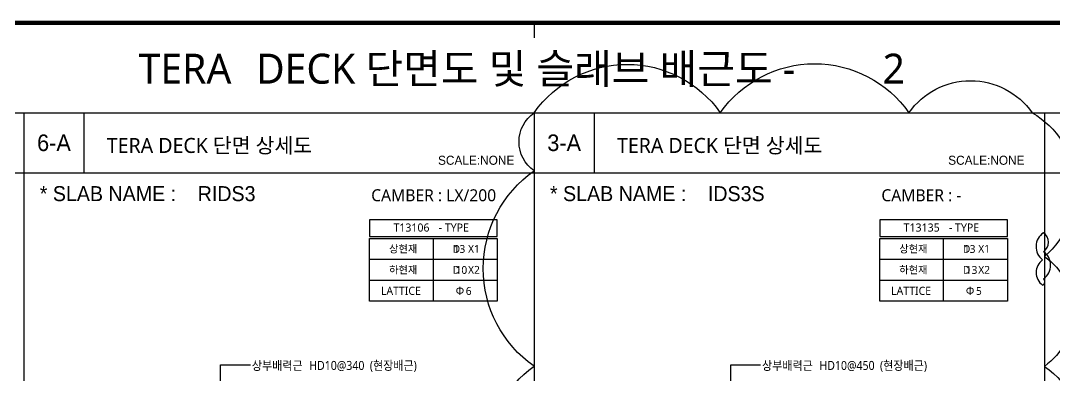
# Model space of a CAD drawing. Extents: x 10983 to 44623, y -18406 to 11294.
# Drawn here: x 21599 to 25043, y 3785 to 4967 of the extents above; entities that cross this region are included whole.
import ezdxf
from ezdxf.enums import TextEntityAlignment as Align

# ---------------------------------------------------------------- set-up
doc = ezdxf.new("R2010")
doc.units = 0
doc.header["$LTSCALE"] = 100
doc.header["$MEASUREMENT"] = 0
doc.layers.get('0').update_dxf_attribs({"linetype": 'CONTINUOUS'})
for name, color, linetype in [('7DIM', 7, 'CONTINUOUS'), ('D-TEX3', 9, 'CONTINUOUS'), ('form', 7, 'CONTINUOUS'), ('NDS_DCN', 10, 'CONTINUOUS'), ('TEXT', 3, 'CONTINUOUS'), ('TG-TABLE.TEX', 7, 'CONTINUOUS'), ('TXT', 3, 'CONTINUOUS'), ('이름', 7, 'CONTINUOUS')]:
    doc.layers.add(name, color=color, linetype=linetype)
doc.styles.add('H', font='malgun.ttf', dxfattribs={"width": 0.9})
doc.styles.add('HD', font='Gulim.ttf')
doc.styles.add('VICON TEXT', font='malgun.ttf')
doc.styles.add('굴림', font='Gulim.ttf')
doc.styles.add('돋음', font='Dotum.ttf')
doc.styles.add('맑은 고딕', font='malgun.ttf')
doc.styles.add('맑은고딕', font='malgun.ttf')

# ---------------------------------------------------------------- blocks, each defined once
blk = doc.blocks.new('Deck_Sh03')
at = {"layer": 'form', "color": 30}
blk.add_line((3400, 5250), (3400, 5200), dxfattribs=at)
at = {"layer": 'form', "color": 30, "const_width": 14.2}
blk.add_lwpolyline([(-226.8, 5250), (-226.8, -68.2), (7726.8, -68.2), (7726.8, 5250)], close=True, dxfattribs=at)
at = {"layer": 'TG-TABLE.TEX', "color": 3, "style": 'VICON TEXT'}
blk.add_text('DECK 단면도 및 슬래브 배근도 -', height=100, dxfattribs=at).set_placement((2473.6, 5047))
at = {"layer": 'TG-TABLE.TEX', "color": 3, "ltscale": 0.5, "style": 'VICON TEXT'}
blk.add_attdef('DKTYT', text='', height=100, dxfattribs=at).set_placement((2425.2, 5047), align=Align.RIGHT)
at = {"layer": 'TXT', "ltscale": 0.5, "style": 'VICON TEXT'}
blk.add_attdef('DKTYR', text='', height=45, dxfattribs=at).set_placement((7248.4, 1495), align=Align.RIGHT)
blk = doc.blocks.new('Deck_NDDis_Basic')
at = {"linetype": 'ByBlock'}
for p, q in [((0, 4950), (0, 0)), ((0, 4950), (1700, 4950)), ((200, 4950), (200, 4750)), ((1700, 4950), (1700, 0)), ((0, 4750), (1700, 4750))]:
    blk.add_line(p, q, dxfattribs=at)
at = {"layer": '이름'}
blk.add_lwpolyline([(654.81674, 3902.10928), (654.81674, 4109.88314), (754.58942, 4109.88314)], dxfattribs=at)
at = {"layer": 'D-TEX3', "color": 3, "style": 'HD'}
blk.add_text('SCALE:NONE', height=30.154091, dxfattribs=at).set_placement((1379.66408, 4776.63514))
at = {"layer": 'D-TEX3', "style": '돋음'}
for tag, p in [('DK-NM1', (100, 4850)), ('DK-NM2', (100, 3200)), ('DK-NM3', (100, 1550))]:
    blk.add_attdef(tag, text='', height=55.2825, dxfattribs=at).set_placement(p, align=Align.MIDDLE_CENTER)
at = {"layer": 'D-TEX3', "color": 30, "ltscale": 0.5, "style": 'H', "width": 0.9}
for tag, p in [('DTS', (950.46, 4092.53136)), ('TGT', (338.15036, 4008.10602)), ('TGL', (1603.29459, 3971.78399)), ('TGL', (1617.94186, 3972.17132)), ('TGB', (340.63197, 3720.45563))]:
    blk.add_attdef(tag, p, '', height=30, dxfattribs=at)
at = {"layer": 'D-TEX3', "color": 30, "style": 'VICON TEXT'}
for tag, p in [('TC', (120.2153, 3919.47298)), ('DD', (201.48537, 3895.47558)), ('THK', (50.29682, 3753.13846)), ('TGH', (120.29682, 3724.88155)), ('BC', (191.56708, 3598.94352))]:
    blk.add_attdef(tag, text='', height=30, rotation=90, dxfattribs=at).set_placement(p, align=Align.CENTER)
at = {"layer": 'D-TEX3', "color": 30, "linetype": 'ByBlock', "ltscale": 0.5, "style": 'VICON TEXT'}
for tag, p in [('DTS', (775.02404, 2996.85035)), ('CTS', (1025.02404, 2856.67482)), ('CBS', (1028.14934, 1226.77561))]:
    blk.add_attdef(tag, p, '', height=30, dxfattribs=at)
at = {"layer": 'TEXT', "color": 6, "linetype": 'ByBlock', "style": '굴림'}
blk.add_text('* SLAB NAME :', height=50, dxfattribs=at).set_placement((52.5846, 4655.39956))
at = {"layer": 'TEXT', "color": 6, "style": '돋음'}
blk.add_attdef('NAME', (578.91348, 4655.39956), '', height=50, dxfattribs=at)
at = {"layer": '이름', "style": 'H', "width": 0.9}
for s, p in [('상부배력근', (759.34824, 4092.33508)), ('(현장배근)', (1152.43387, 4092.53136))]:
    blk.add_text(s, height=30, dxfattribs=at).set_placement(p)
blk = doc.blocks.new('TBTYP')
at = {"layer": '7DIM', "ltscale": 0.5}
for p, q in [((1364.4, 4321.4), (1364.4, 4531.4)), ((1151.9, 4461.4), (1577, 4461.4)), ((1151.9, 4391.4), (1577, 4391.4))]:
    blk.add_line(p, q, dxfattribs=at)
at = {"layer": '7DIM', "linetype": 'ByBlock'}
blk.add_lwpolyline([(1151.9, 4537.6), (1577, 4537.6), (1577, 4592.6), (1151.9, 4592.6)], close=True, dxfattribs=at)
at = {"layer": '7DIM', "ltscale": 0.5}
blk.add_lwpolyline([(1151.9, 4531.4), (1577, 4531.4), (1577, 4321.4), (1151.9, 4321.4)], close=True, dxfattribs=at)
at = {"layer": '7DIM', "linetype": 'ByBlock', "style": '맑은 고딕'}
blk.add_text('- TYPE', height=27, dxfattribs=at).set_placement((1381.9, 4553.9))
for s, height, p in [('상현재', 25, (1310.7, 4496.4)), ('D   X1', 26, (1519, 4496.4)), ('하현재', 25, (1310.7, 4426.4)), ('D   X2', 26, (1519, 4426.4)), ('LATTICE', 26.88, (1322.4, 4356.4)), ('Φ', 26.9, (1466.7, 4356.4))]:
    blk.add_text(s, height=height, dxfattribs=at).set_placement(p, align=Align.MIDDLE_RIGHT)
at = {"layer": '7DIM', "linetype": 'ByBlock', "ltscale": 0.5, "style": '맑은 고딕'}
blk.add_attdef('DK-TYPE', (1231.2, 4553.9), '', height=27, dxfattribs=at)
for tag, p in [('TBT', (1451.1, 4482.9)), ('TBB', (1457.5, 4412.9)), ('TBL', (1481.8, 4342.9))]:
    blk.add_attdef(tag, text='', height=26, dxfattribs=at).set_placement(p, align=Align.CENTER)
blk = doc.blocks.new('Deck_Sh04')
at = {"linetype": 'ByBlock'}
for p, q in [((0, 4950), (1700, 4950)), ((0, 4950), (0, 0)), ((200, 4950), (200, 4750)), ((1700, 4950), (1700, 0)), ((0, 4750), (1700, 4750))]:
    blk.add_line(p, q, dxfattribs=at)

msp = doc.modelspace()

# ---------------------------------------------------------------- linework, layer by layer
at = {"layer": 'NDS_DCN', "color": 7}
msp.add_lwpolyline([(23310, 994.2, -0.520567), (23310, 1503.2, -0.520567), (23310, 2095.5, -0.520567), (23310, 2624.9, -0.520567), (23310, 3223.8, -0.520567), (23310, 3814.6, -0.520567), (23310, 4466.3, -0.520567), (23310, 4659.9, -0.520567), (23930.1, 4659.9, -0.520567), (24558.9, 4659.9, -0.520567), (24969.4, 4659.9, -0.520567), (25010, 4181.2, -0.520567), (25010, 3814.5, -0.520567), (25010, 3287.6, -0.520567), (25010, 2853.9, -0.520567), (25010, 2283, -0.520567), (25010, 1924.1, -0.520567), (25010, 1347.1, -0.520567)], format="xyb", dxfattribs=at)
at = {"layer": 'NDS_DCN'}
msp.add_lwpolyline([(25007.2, 4259.9, 0.520567), (25004.4, 4169.4, 0.520567), (25004.4, 4085.2, 0.520567), (25007.2, 4106.3, 0.520567), (25007.2, 4196.6, 0.520567)], format="xyb", close=True, dxfattribs=at)

# ---------------------------------------------------------------- block references
at = {"ltscale": 0.5}
ref = msp.add_blockref('Deck_Sh03', (19910, -290.1), dxfattribs=at)
ref.add_attrib('DKTYT', 'TERA ', dxfattribs={"layer": 'TG-TABLE.TEX', "color": 3, "ltscale": 0.5, "height": 100, "style": 'VICON TEXT'}).set_placement((22335.2, 4756.9), align=Align.RIGHT)
at = {"layer": 'D-TEX3', "ltscale": 0.5}
for p, values in [((21610, -290.1), {'TBL': '6', 'TBB': '10', 'TBT': '13', 'DK-TYPE': 'T13106'}), ((23310, -290.1), {'TBL': '5', 'TBB': '13', 'TBT': '13', 'DK-TYPE': 'T13135'})]:
    msp.add_blockref('TBTYP', p, dxfattribs=at).add_auto_attribs(values)
at = {"layer": 'NDS_DCN', "ltscale": 0.5}
for name, p in [('Deck_NDDis_Basic', (19910, -290.1)), ('Deck_Sh04', (23310, -290.1)), ('Deck_Sh04', (25010, -290.1))]:
    msp.add_blockref(name, p, dxfattribs=at)
ref = msp.add_blockref('Deck_NDDis_Basic', (21610, -290.1), dxfattribs=at)
ref.add_attrib('DK-NM1', '6-A', dxfattribs={"layer": 'D-TEX3', "ltscale": 0.5, "height": 55.28, "style": '돋음'}).set_placement((21710, 4559.9), align=Align.MIDDLE_CENTER)
ref.add_attrib('NAME', 'RIDS3', (22188.9, 4365.3), dxfattribs={"layer": 'TEXT', "color": 6, "ltscale": 0.5, "height": 50, "style": '돋음'})
ref.add_attrib('DTS', 'HD10@340', (22560.5, 3802.5), dxfattribs={"layer": 'D-TEX3', "color": 30, "ltscale": 0.5, "height": 30, "style": 'H', "width": 0.9})
ref = msp.add_blockref('Deck_NDDis_Basic', (23310, -290.1), dxfattribs=at)
ref.add_attrib('DK-NM1', '3-A', dxfattribs={"layer": 'D-TEX3', "ltscale": 0.5, "height": 55.28, "style": '돋음'}).set_placement((23410, 4559.9), align=Align.MIDDLE_CENTER)
ref.add_attrib('NAME', 'IDS3S', (23888.9, 4365.3), dxfattribs={"layer": 'TEXT', "color": 6, "ltscale": 0.5, "height": 50, "style": '돋음'})
ref.add_attrib('DTS', 'HD10@450', (24260.5, 3802.5), dxfattribs={"layer": 'D-TEX3', "color": 30, "ltscale": 0.5, "height": 30, "style": 'H', "width": 0.9})

# ---------------------------------------------------------------- texts
at = {"layer": 'D-TEX3', "ltscale": 0.5, "style": '맑은고딕'}
for s, height, p in [('TERA DECK 단면 상세도', 50, (21886, 4525.9)), ('TERA DECK 단면 상세도', 50, (23586, 4525.9)), ('CAMBER : LX/200', 40, (22767, 4364.9)), ('CAMBER : -', 40, (24467, 4364.9))]:
    msp.add_text(s, height=height, dxfattribs=at).set_placement(p)
at = {"layer": 'TXT', "ltscale": 0.5, "style": '맑은고딕'}
msp.add_text('2', height=100, dxfattribs=at).set_placement((24471, 4756.9))

doc.saveas('drawing.dxf')
